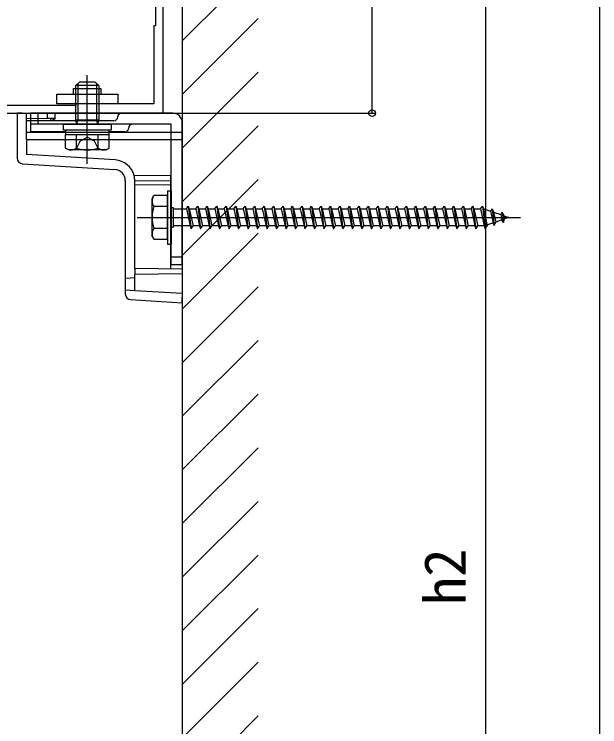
# Model space of a CAD drawing. Units: millimetres, scale not verified. Extents: x -875 to 875, y -1310 to 1300.
# Drawn here: x -547.3 to -393, y -431 to -243.2 of the extents above; entities that cross this region are included whole.
import ezdxf
from ezdxf.enums import TextEntityAlignment as Align

# ---------------------------------------------------------------- set-up
doc = ezdxf.new("R2010")
doc.units = ezdxf.units.MM
doc.header["$LTSCALE"] = 4
for name, color, linetype in [('0-3_YKK_11', 7, 'Continuous'), ('0-5_YKK_13', 4, 'Continuous'), ('0-7_YKK_D', 6, 'Continuous'), ('0-9_YSS_K', 3, 'Continuous')]:
    doc.layers.add(name, color=color, linetype=linetype)
doc.styles.add('ＭＳ ゴシック', font='')
doc.styles.get('ＭＳ ゴシック').set_extended_font_data('MS Gothic')

msp = doc.modelspace()

# ---------------------------------------------------------------- linework, layer by layer
at = {"layer": '0-3_YKK_11'}
for points in [[(-508.013, -269.24), (-508.013, -194.24), (-583.013, -194.24), (-583.013, -269.24)], [(-531.013, -267.24), (-560.013, -267.24), (-560.013, -266.74), (-580.513, -266.74), (-580.513, -246.24), (-581.013, -246.24), (-581.013, -217.24), (-580.513, -217.24), (-580.513, -196.74), (-560.013, -196.74), (-560.013, -196.24), (-531.013, -196.24), (-531.013, -196.74), (-510.513, -196.74), (-510.513, -217.24), (-510.013, -217.24), (-510.013, -246.24), (-510.513, -246.24), (-510.513, -266.74), (-531.013, -266.74)]]:
    msp.add_lwpolyline(points, close=True, dxfattribs=at)
at = {"layer": '0-5_YKK_13'}
for p, q in [((-528.013, -282.64), (-528.013, -259.23)), ((-531.013, -261.94), (-530.013, -260.94)), ((-530.013, -260.94), (-526.013, -260.94)), ((-525.013, -261.94), (-526.013, -260.94)), ((-525.013, -261.94), (-531.013, -261.94)), ((-546.513, -269.24), (-546.513, -281.086)), ((-545.105, -269.24), (-546.513, -269.24)), ((-545.105, -269.24), (-503.013, -269.24)), ((-544.013, -274.244), (-544.013, -269.24)), ((-505.513, -269.24), (-543.013, -269.24)), ((-543.013, -269.24), (-543.013, -274.14)), ((-541.013, -269.24), (-541.013, -272.14)), ((-538.465, -270.692), (-538.465, -269.24)), ((-536.513, -270.675), (-536.513, -269.24)), ((-503.013, -269.24), (-503.013, -317.743)), ((-538.465, -270.692), (-544.013, -270.74)), ((-537.513, -271.24), (-544.013, -271.24)), ((-521.013, -271.24), (-543.013, -271.24)), ((-505.913, -272.14), (-543.013, -272.14)), ((-536.513, -270.675), (-538.465, -270.692)), ((-537.513, -271.24), (-537.631, -270.74)), ((-536.513, -270.74), (-537.513, -271.24)), ((-536.513, -270.74), (-536.513, -270.675)), ((-534.263, -272.14), (-521.763, -272.14)), ((-525.013, -271.119), (-531.013, -271.119)), ((-530.813, -272.059), (-531.013, -271.119)), ((-530.813, -272.059), (-530.473, -271.119)), ((-530.813, -272.14), (-530.813, -272.059)), ((-525.213, -272.059), (-525.553, -271.119)), ((-525.213, -272.059), (-525.013, -271.119)), ((-525.213, -272.14), (-525.213, -272.059)), ((-505.913, -309.24), (-505.913, -272.14)), ((-503.013, -309.24), (-503.013, -271.74)), ((-544.013, -274.244), (-503.013, -274.244)), ((-544.013, -276.24), (-544.013, -274.244)), ((-533.713, -274.14), (-543.013, -274.14)), ((-533.713, -274.94), (-533.713, -273.74)), ((-522.313, -273.74), (-522.313, -274.94)), ((-518.113, -274.14), (-522.313, -274.14)), ((-522.239, -274.94), (-533.786, -274.94)), ((-533.786, -278.494), (-533.786, -274.94)), ((-530.9, -278.494), (-530.9, -274.94)), ((-525.126, -278.494), (-525.126, -274.94)), ((-522.239, -278.494), (-522.239, -274.94)), ((-503.013, -276.24), (-544.013, -276.24)), ((-544.013, -276.24), (-544.013, -280.15)), ((-533.013, -278.94), (-533.786, -278.494)), ((-523.013, -278.94), (-533.013, -278.94)), ((-523.013, -278.94), (-522.239, -278.494)), ((-520.677, -281.578), (-544.013, -280.15)), ((-545.105, -282.583), (-520.83, -284.068)), ((-518.013, -287.063), (-518.013, -316.912)), ((-506.013, -285.763), (-515.683, -285.71)), ((-515.513, -287.211), (-515.513, -287.067)), ((-515.513, -310.24), (-515.513, -287.211)), ((-506.013, -287.097), (-506.013, -285.763)), ((-506.013, -288.162), (-515.513, -288.24)), ((-506.013, -310.323), (-506.013, -288.162)), ((-510.913, -291.74), (-510.48, -290.99)), ((-506.913, -290.99), (-510.482, -290.99)), ((-506.913, -289.74), (-506.913, -303.74)), ((-506.913, -289.74), (-505.913, -289.74)), ((-505.913, -289.74), (-505.913, -303.74)), ((-510.913, -301.74), (-510.913, -291.74)), ((-506.913, -293.854), (-510.466, -293.854)), ((-505.913, -294.14), (-505.413, -294.14)), ((-505.413, -294.14), (-505.413, -299.34)), ((-505.413, -294.49), (-501.913, -294.49)), ((-501.413, -293.74), (-500.663, -299.74)), ((-501.163, -294.49), (-499.413, -294.49)), ((-501.163, -294.49), (-500.163, -298.99)), ((-498.913, -293.74), (-498.163, -299.74)), ((-498.663, -294.49), (-496.913, -294.49)), ((-498.663, -294.49), (-497.663, -298.99)), ((-496.413, -293.74), (-495.663, -299.74)), ((-496.163, -294.49), (-494.413, -294.49)), ((-496.163, -294.49), (-495.163, -298.99)), ((-493.913, -293.74), (-493.163, -299.74)), ((-493.663, -294.49), (-491.913, -294.49)), ((-493.663, -294.49), (-492.663, -298.99)), ((-491.413, -293.74), (-490.663, -299.74)), ((-491.163, -294.49), (-489.413, -294.49)), ((-491.163, -294.49), (-490.163, -298.99)), ((-488.913, -293.74), (-488.163, -299.74)), ((-488.663, -294.49), (-486.913, -294.49)), ((-488.663, -294.49), (-487.663, -298.99)), ((-486.413, -293.74), (-485.663, -299.74)), ((-486.163, -294.49), (-484.413, -294.49)), ((-486.163, -294.49), (-485.163, -298.99)), ((-483.913, -293.74), (-483.163, -299.74)), ((-483.663, -294.49), (-481.913, -294.49)), ((-483.663, -294.49), (-482.663, -298.99)), ((-481.413, -293.74), (-480.663, -299.74)), ((-481.163, -294.49), (-479.413, -294.49)), ((-481.163, -294.49), (-480.163, -298.99)), ((-478.913, -293.74), (-478.163, -299.74)), ((-478.663, -294.49), (-476.913, -294.49)), ((-478.663, -294.49), (-477.663, -298.99)), ((-476.413, -293.74), (-475.663, -299.74)), ((-476.163, -294.49), (-474.413, -294.49)), ((-476.163, -294.49), (-475.163, -298.99)), ((-473.913, -293.74), (-473.163, -299.74)), ((-473.663, -294.49), (-471.913, -294.49)), ((-473.663, -294.49), (-472.663, -298.99)), ((-471.413, -293.74), (-470.663, -299.74)), ((-471.163, -294.49), (-469.413, -294.49)), ((-471.163, -294.49), (-470.163, -298.99)), ((-468.913, -293.74), (-468.163, -299.74)), ((-468.663, -294.49), (-466.913, -294.49)), ((-468.663, -294.49), (-467.663, -298.99)), ((-466.413, -293.74), (-465.663, -299.74)), ((-466.163, -294.49), (-464.413, -294.49)), ((-466.163, -294.49), (-465.163, -298.99)), ((-463.913, -293.74), (-463.163, -299.74)), ((-463.663, -294.49), (-461.913, -294.49)), ((-463.663, -294.49), (-462.663, -298.99)), ((-461.413, -293.74), (-460.663, -299.74)), ((-461.163, -294.49), (-459.413, -294.49)), ((-461.163, -294.49), (-460.163, -298.99)), ((-458.913, -293.74), (-458.163, -299.74)), ((-458.663, -294.49), (-456.913, -294.49)), ((-458.663, -294.49), (-457.663, -298.99)), ((-456.413, -293.74), (-455.663, -299.74)), ((-456.163, -294.49), (-454.413, -294.49)), ((-456.163, -294.49), (-455.163, -298.99)), ((-453.913, -293.74), (-453.163, -299.74)), ((-453.663, -294.49), (-451.913, -294.49)), ((-453.663, -294.49), (-452.663, -298.99)), ((-451.413, -293.74), (-450.663, -299.74)), ((-451.163, -294.49), (-449.413, -294.49)), ((-451.163, -294.49), (-450.163, -298.99)), ((-448.913, -293.74), (-448.163, -299.74)), ((-448.663, -294.49), (-446.913, -294.49)), ((-448.663, -294.49), (-447.663, -298.99)), ((-446.413, -293.74), (-445.663, -299.74)), ((-446.163, -294.49), (-444.413, -294.49)), ((-446.163, -294.49), (-445.163, -298.99)), ((-443.913, -293.74), (-443.163, -299.74)), ((-443.663, -294.49), (-441.913, -294.49)), ((-443.663, -294.49), (-442.663, -298.99)), ((-441.413, -293.74), (-440.663, -299.74)), ((-441.163, -294.49), (-439.413, -294.49)), ((-441.163, -294.49), (-440.163, -298.99)), ((-438.913, -293.74), (-438.163, -299.74)), ((-438.663, -294.49), (-436.913, -294.49)), ((-438.663, -294.49), (-437.663, -298.99)), ((-436.413, -293.74), (-435.663, -299.74)), ((-436.163, -294.49), (-434.413, -294.49)), ((-436.163, -294.49), (-435.163, -298.99)), ((-433.913, -293.74), (-433.163, -299.74)), ((-433.663, -294.49), (-431.913, -294.49)), ((-433.663, -294.49), (-432.663, -298.99)), ((-431.413, -293.74), (-430.663, -299.74)), ((-431.163, -294.49), (-429.413, -294.49)), ((-431.163, -294.49), (-430.163, -298.99)), ((-428.913, -293.74), (-428.163, -299.74)), ((-428.663, -294.49), (-426.913, -294.49)), ((-428.663, -294.49), (-427.663, -298.99)), ((-426.413, -293.74), (-425.663, -299.74)), ((-426.163, -294.49), (-424.413, -294.49)), ((-426.163, -294.49), (-425.163, -298.99)), ((-423.913, -293.74), (-423.163, -299.74)), ((-423.663, -294.49), (-423.447, -294.49)), ((-423.663, -294.49), (-422.663, -298.99)), ((-423.447, -294.49), (-421.786, -295.063)), ((-421.327, -294.427), (-421.786, -295.063)), ((-421.327, -294.427), (-420.974, -295.342)), ((-421.327, -294.427), (-420.773, -298.863)), ((-514.913, -296.74), (-413.869, -296.74)), ((-421.786, -295.063), (-421.093, -298.18)), ((-420.974, -295.342), (-419.079, -295.995)), ((-420.974, -295.342), (-420.396, -297.94)), ((-418.715, -295.327), (-419.079, -295.995)), ((-419.079, -295.995), (-418.771, -297.38)), ((-418.715, -295.327), (-418.267, -296.274)), ((-418.715, -295.327), (-418.376, -298.037)), ((-418.267, -296.274), (-416.913, -296.74)), ((-418.267, -296.274), (-418.074, -297.14)), ((-416.913, -296.74), (-418.074, -297.14)), ((-421.093, -298.18), (-422.719, -298.74)), ((-420.773, -298.863), (-421.093, -298.18)), ((-420.773, -298.863), (-420.396, -297.94)), ((-418.771, -297.38), (-420.396, -297.94)), ((-418.376, -298.037), (-418.771, -297.38)), ((-418.376, -298.037), (-418.074, -297.14)), ((-506.913, -299.627), (-510.466, -299.627)), ((-505.913, -299.34), (-505.413, -299.34)), ((-500.913, -298.99), (-505.413, -298.99)), ((-498.413, -298.99), (-500.163, -298.99)), ((-495.913, -298.99), (-497.663, -298.99)), ((-493.413, -298.99), (-495.163, -298.99)), ((-490.913, -298.99), (-492.663, -298.99)), ((-488.413, -298.99), (-490.163, -298.99)), ((-485.913, -298.99), (-487.663, -298.99)), ((-483.413, -298.99), (-485.163, -298.99)), ((-480.913, -298.99), (-482.663, -298.99)), ((-478.413, -298.99), (-480.163, -298.99)), ((-475.913, -298.99), (-477.663, -298.99)), ((-473.413, -298.99), (-475.163, -298.99)), ((-470.913, -298.99), (-472.663, -298.99)), ((-468.413, -298.99), (-470.163, -298.99)), ((-465.913, -298.99), (-467.663, -298.99)), ((-463.413, -298.99), (-465.163, -298.99)), ((-460.913, -298.99), (-462.663, -298.99)), ((-458.413, -298.99), (-460.163, -298.99)), ((-455.913, -298.99), (-457.663, -298.99)), ((-453.413, -298.99), (-455.163, -298.99)), ((-450.913, -298.99), (-452.663, -298.99)), ((-448.413, -298.99), (-450.163, -298.99)), ((-445.913, -298.99), (-447.663, -298.99)), ((-443.413, -298.99), (-445.163, -298.99)), ((-440.913, -298.99), (-442.663, -298.99)), ((-438.413, -298.99), (-440.163, -298.99)), ((-435.913, -298.99), (-437.663, -298.99)), ((-433.413, -298.99), (-435.163, -298.99)), ((-430.913, -298.99), (-432.663, -298.99)), ((-428.413, -298.99), (-430.163, -298.99)), ((-425.913, -298.99), (-427.663, -298.99)), ((-423.447, -298.99), (-425.163, -298.99)), ((-423.415, -298.979), (-423.447, -298.99)), ((-510.913, -301.74), (-510.48, -302.49)), ((-506.913, -303.74), (-505.913, -303.74)), ((-503.013, -307.24), (-505.913, -307.24)), ((-503.013, -309.24), (-505.913, -309.24)), ((-503.013, -310.35), (-515.513, -310.24)), ((-515.513, -310.24), (-515.513, -311.74)), ((-503.013, -311.631), (-515.513, -311.74)), ((-515.513, -315.976), (-515.513, -311.74)), ((-515.513, -312.67), (-518.013, -312.823)), ((-518.013, -315.823), (-515.513, -315.976)), ((-515.513, -315.976), (-503.013, -316.74))]:
    msp.add_line(p, q, dxfattribs=at)
for points in [[(-531.613, -264.24), (-531.613, -262.74), (-524.413, -262.74), (-524.413, -264.24)], [(-531.013, -271.119), (-531.013, -262.74), (-531.013, -261.94)], [(-530.473, -261.4), (-530.473, -262.74), (-530.473, -271.119)], [(-525.553, -261.4), (-525.553, -262.74), (-525.553, -271.119)], [(-525.013, -261.94), (-525.013, -262.74), (-525.013, -271.119)], [(-521.763, -272.14), (-521.763, -273.74), (-534.263, -273.74), (-534.263, -272.14)], [(-531.063, -278.943), (-529.913, -276.585), (-528.013, -275.575)], [(-524.963, -278.943), (-526.113, -276.585), (-528.013, -275.575)], [(-515.513, -287.067), (-515.515, -286.902), (-515.52, -286.792), (-515.522, -286.745)], [(-506.013, -288.162), (-506.013, -287.097), (-515.513, -287.211)], [(-510.482, -302.49), (-506.913, -302.49), (-506.913, -290.99)], [(-501.913, -294.49), (-501.413, -293.74), (-501.163, -294.49)], [(-501.913, -294.49), (-500.913, -298.99), (-500.663, -299.74), (-500.163, -298.99)], [(-499.413, -294.49), (-498.913, -293.74), (-498.663, -294.49)], [(-499.413, -294.49), (-498.413, -298.99), (-498.163, -299.74), (-497.663, -298.99)], [(-496.913, -294.49), (-496.413, -293.74), (-496.163, -294.49)], [(-496.913, -294.49), (-495.913, -298.99), (-495.663, -299.74), (-495.163, -298.99)], [(-494.413, -294.49), (-493.913, -293.74), (-493.663, -294.49)], [(-494.413, -294.49), (-493.413, -298.99), (-493.163, -299.74), (-492.663, -298.99)], [(-491.913, -294.49), (-491.413, -293.74), (-491.163, -294.49)], [(-491.913, -294.49), (-490.913, -298.99), (-490.663, -299.74), (-490.163, -298.99)], [(-489.413, -294.49), (-488.913, -293.74), (-488.663, -294.49)], [(-489.413, -294.49), (-488.413, -298.99), (-488.163, -299.74), (-487.663, -298.99)], [(-486.913, -294.49), (-486.413, -293.74), (-486.163, -294.49)], [(-486.913, -294.49), (-485.913, -298.99), (-485.663, -299.74), (-485.163, -298.99)], [(-484.413, -294.49), (-483.913, -293.74), (-483.663, -294.49)], [(-484.413, -294.49), (-483.413, -298.99), (-483.163, -299.74), (-482.663, -298.99)], [(-481.913, -294.49), (-481.413, -293.74), (-481.163, -294.49)], [(-481.913, -294.49), (-480.913, -298.99), (-480.663, -299.74), (-480.163, -298.99)], [(-479.413, -294.49), (-478.913, -293.74), (-478.663, -294.49)], [(-479.413, -294.49), (-478.413, -298.99), (-478.163, -299.74), (-477.663, -298.99)], [(-476.913, -294.49), (-476.413, -293.74), (-476.163, -294.49)], [(-476.913, -294.49), (-475.913, -298.99), (-475.663, -299.74), (-475.163, -298.99)], [(-474.413, -294.49), (-473.913, -293.74), (-473.663, -294.49)], [(-474.413, -294.49), (-473.413, -298.99), (-473.163, -299.74), (-472.663, -298.99)], [(-471.913, -294.49), (-471.413, -293.74), (-471.163, -294.49)], [(-471.913, -294.49), (-470.913, -298.99), (-470.663, -299.74), (-470.163, -298.99)], [(-469.413, -294.49), (-468.913, -293.74), (-468.663, -294.49)], [(-469.413, -294.49), (-468.413, -298.99), (-468.163, -299.74), (-467.663, -298.99)], [(-466.913, -294.49), (-466.413, -293.74), (-466.163, -294.49)], [(-466.913, -294.49), (-465.913, -298.99), (-465.663, -299.74), (-465.163, -298.99)], [(-464.413, -294.49), (-463.913, -293.74), (-463.663, -294.49)], [(-464.413, -294.49), (-463.413, -298.99), (-463.163, -299.74), (-462.663, -298.99)], [(-461.913, -294.49), (-461.413, -293.74), (-461.163, -294.49)], [(-461.913, -294.49), (-460.913, -298.99), (-460.663, -299.74), (-460.163, -298.99)], [(-459.413, -294.49), (-458.913, -293.74), (-458.663, -294.49)], [(-459.413, -294.49), (-458.413, -298.99), (-458.163, -299.74), (-457.663, -298.99)], [(-456.913, -294.49), (-456.413, -293.74), (-456.163, -294.49)], [(-456.913, -294.49), (-455.913, -298.99), (-455.663, -299.74), (-455.163, -298.99)], [(-454.413, -294.49), (-453.913, -293.74), (-453.663, -294.49)], [(-454.413, -294.49), (-453.413, -298.99), (-453.163, -299.74), (-452.663, -298.99)], [(-451.913, -294.49), (-451.413, -293.74), (-451.163, -294.49)], [(-451.913, -294.49), (-450.913, -298.99), (-450.663, -299.74), (-450.163, -298.99)], [(-449.413, -294.49), (-448.913, -293.74), (-448.663, -294.49)], [(-449.413, -294.49), (-448.413, -298.99), (-448.163, -299.74), (-447.663, -298.99)], [(-446.913, -294.49), (-446.413, -293.74), (-446.163, -294.49)], [(-446.913, -294.49), (-445.913, -298.99), (-445.663, -299.74), (-445.163, -298.99)], [(-444.413, -294.49), (-443.913, -293.74), (-443.663, -294.49)], [(-444.413, -294.49), (-443.413, -298.99), (-443.163, -299.74), (-442.663, -298.99)], [(-441.913, -294.49), (-441.413, -293.74), (-441.163, -294.49)], [(-441.913, -294.49), (-440.913, -298.99), (-440.663, -299.74), (-440.163, -298.99)], [(-439.413, -294.49), (-438.913, -293.74), (-438.663, -294.49)], [(-439.413, -294.49), (-438.413, -298.99), (-438.163, -299.74), (-437.663, -298.99)], [(-436.913, -294.49), (-436.413, -293.74), (-436.163, -294.49)], [(-436.913, -294.49), (-435.913, -298.99), (-435.663, -299.74), (-435.163, -298.99)], [(-434.413, -294.49), (-433.913, -293.74), (-433.663, -294.49)], [(-434.413, -294.49), (-433.413, -298.99), (-433.163, -299.74), (-432.663, -298.99)], [(-431.913, -294.49), (-431.413, -293.74), (-431.163, -294.49)], [(-431.913, -294.49), (-430.913, -298.99), (-430.663, -299.74), (-430.163, -298.99)], [(-429.413, -294.49), (-428.913, -293.74), (-428.663, -294.49)], [(-429.413, -294.49), (-428.413, -298.99), (-428.163, -299.74), (-427.663, -298.99)], [(-426.913, -294.49), (-426.413, -293.74), (-426.163, -294.49)], [(-426.913, -294.49), (-425.913, -298.99), (-425.663, -299.74), (-425.163, -298.99)], [(-424.413, -294.49), (-423.913, -293.74), (-423.663, -294.49)], [(-424.413, -294.49), (-423.413, -298.99), (-423.163, -299.74), (-422.663, -298.99)], [(-516.605, -318.409), (-503.013, -319.24), (-503.013, -317.743)]]:
    msp.add_lwpolyline(points, dxfattribs=at)
msp.add_lwpolyline([(-536.013, -266.74), (-536.013, -264.24), (-520.013, -264.24), (-520.013, -266.74)], close=True, dxfattribs=at)
for centre, radius, start, end in [((-521.013, -270.24), 1, 270, 0), ((-519.013, -270.24), 1, 90, 180), ((-505.513, -271.74), 2.5, 0, 90), ((-516.113, -273.14), 1, 90, 180), ((-518.113, -273.14), 1, 270, 0), ((-532.343, -276.385), 2.556, 235.61708, 304.38292), ((-528.013, -269.387), 9.554, 252.41276, 287.58724), ((-523.683, -276.385), 2.556, 235.61708, 304.38292), ((-545.013, -281.086), 1.5, 180, 266.5), ((-521.013, -287.067), 5.5, 14.28755, 86.5), ((-521.013, -287.063), 3, 0, 86.5), ((-521.013, -287.067), 5.5, 3.36417, 14.28755), ((-508.357, -292.41), 2.556, 146.25178, 214.38425), ((-501.36, -296.74), 9.553, 162.41205, 197.58795), ((-508.357, -301.071), 2.556, 145.61575, 213.74822), ((-516.513, -316.912), 1.5, 180, 266.5)]:
    msp.add_arc(centre, radius, start, end, dxfattribs=at)
at = {"layer": '0-7_YKK_D'}
for p, q in [((-453, -269.24), (-453, -194.24)), ((-423, -544.24), (-423, -231.74)), ((-393, -909.24), (-393, -231.74)), ((-504.513, -269.24), (-452, -269.24))]:
    msp.add_line(p, q, dxfattribs=at)
msp.add_circle((-453, -269.24), 0.875, dxfattribs=at)
at = {"layer": '0-9_YSS_K'}
for p, q in [((-503, -90.74), (-503, -1012.74)), ((-503, -250.183), (-483, -230.183)), ((-503, -264.325), (-483, -244.325)), ((-503, -278.467), (-483, -258.467)), ((-503, -292.609), (-483, -272.609)), ((-503, -306.752), (-483, -286.752)), ((-503, -320.894), (-483, -300.894)), ((-503, -335.036), (-483, -315.036)), ((-503, -349.178), (-483, -329.178)), ((-503, -363.32), (-483, -343.32)), ((-503, -377.462), (-483, -357.462)), ((-503, -391.604), (-483, -371.604)), ((-503, -405.747), (-483, -385.747)), ((-503, -419.889), (-483, -399.889)), ((-503, -434.031), (-483, -414.031)), ((-503, -448.173), (-483, -428.173))]:
    msp.add_line(p, q, dxfattribs=at)

# ---------------------------------------------------------------- texts
at = {"layer": '0-7_YKK_D', "style": 'ＭＳ ゴシック'}
msp.add_text('h2', height=11, rotation=90, dxfattribs=at).set_placement((-425, -398.985), align=Align.BOTTOM_LEFT)

doc.saveas('drawing.dxf')
